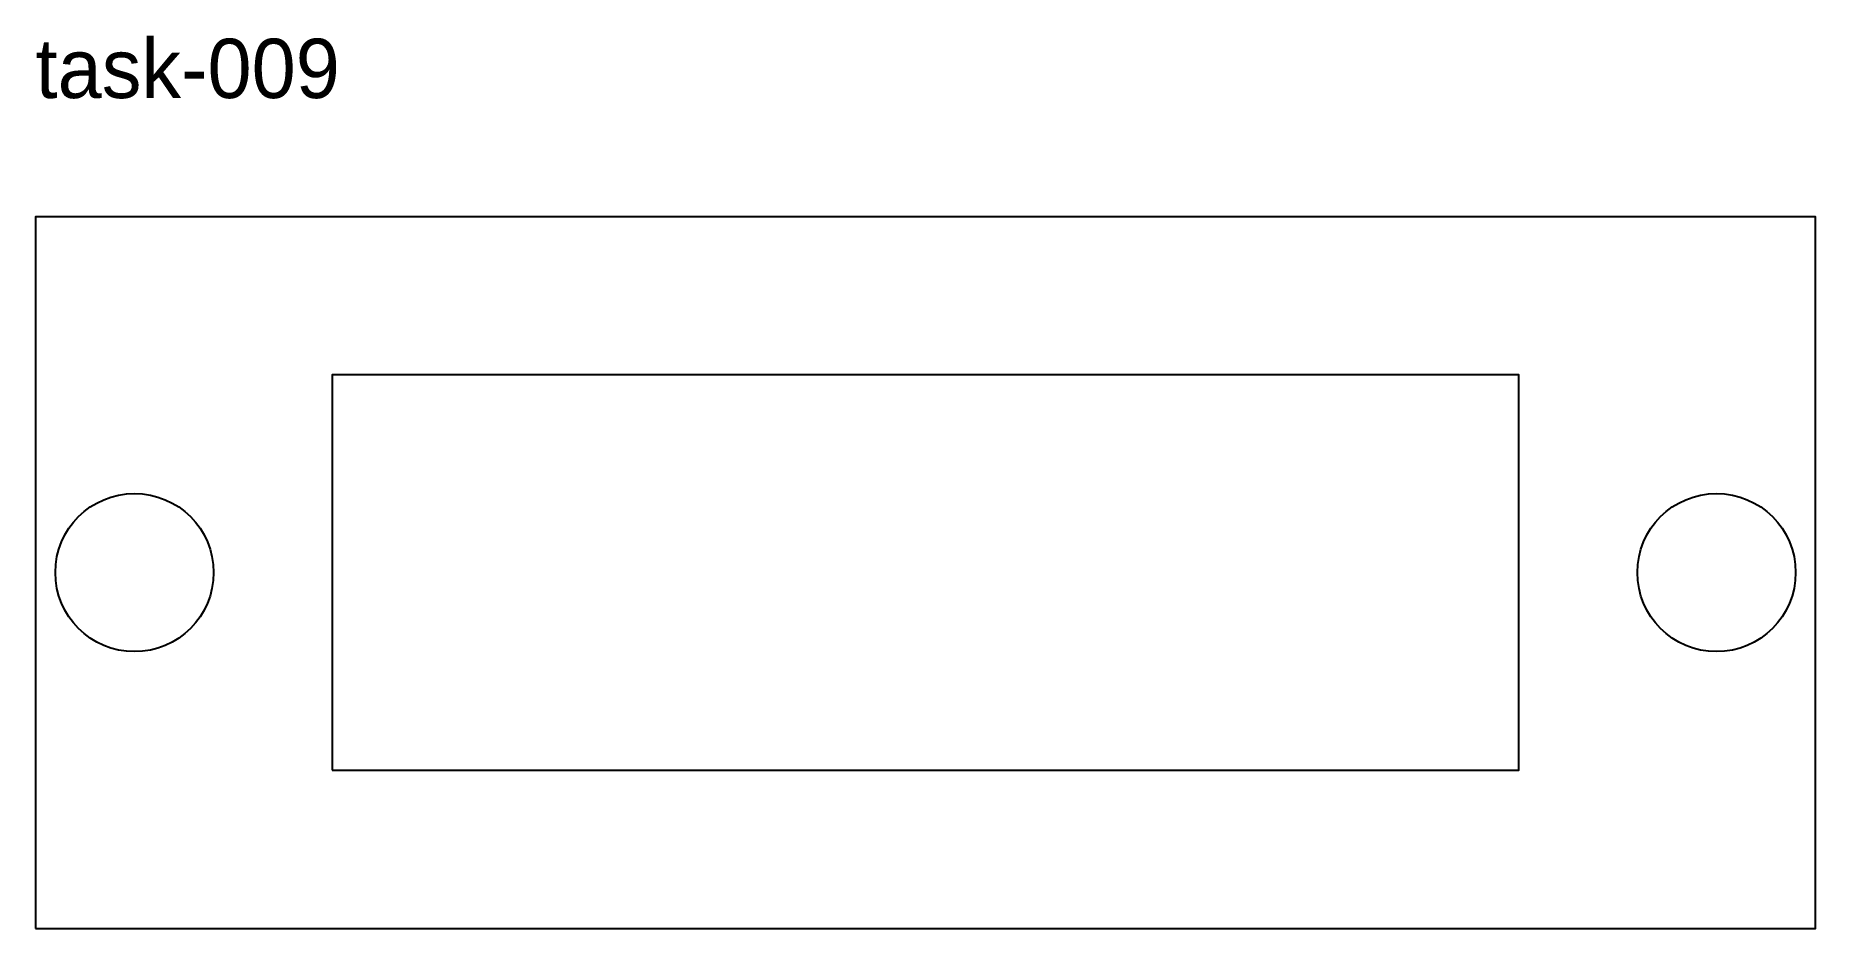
# Model space of a CAD drawing. Header units: metres. Extents: x -45 to 45, y -18 to 27.2.
import ezdxf

# ---------------------------------------------------------------- set-up
doc = ezdxf.new("R2010")
doc.units = ezdxf.units.M
for name, color, linetype in [('HOLE', 7, 'Continuous'), ('OUTLINE', 7, 'Continuous'), ('TEXT', 7, 'Continuous'), ('WINDOW', 7, 'Continuous')]:
    doc.layers.add(name, color=color, linetype=linetype)

msp = doc.modelspace()

# ---------------------------------------------------------------- linework, layer by layer
at = {"layer": 'HOLE'}
for centre in [(-40, 0), (40, 0)]:
    msp.add_circle(centre, 4, dxfattribs=at)
at = {"layer": 'OUTLINE'}
msp.add_lwpolyline([(-45, -18), (45, -18), (45, 18), (-45, 18), (-45, -18)], dxfattribs=at)
at = {"layer": 'WINDOW'}
msp.add_lwpolyline([(-30, -10), (30, -10), (30, 10), (-30, 10), (-30, -10)], dxfattribs=at)

# ---------------------------------------------------------------- texts
at = {"layer": 'TEXT'}
msp.add_text('task-009', height=3, dxfattribs=at).set_placement((-45, 24))

doc.saveas('drawing.dxf')
